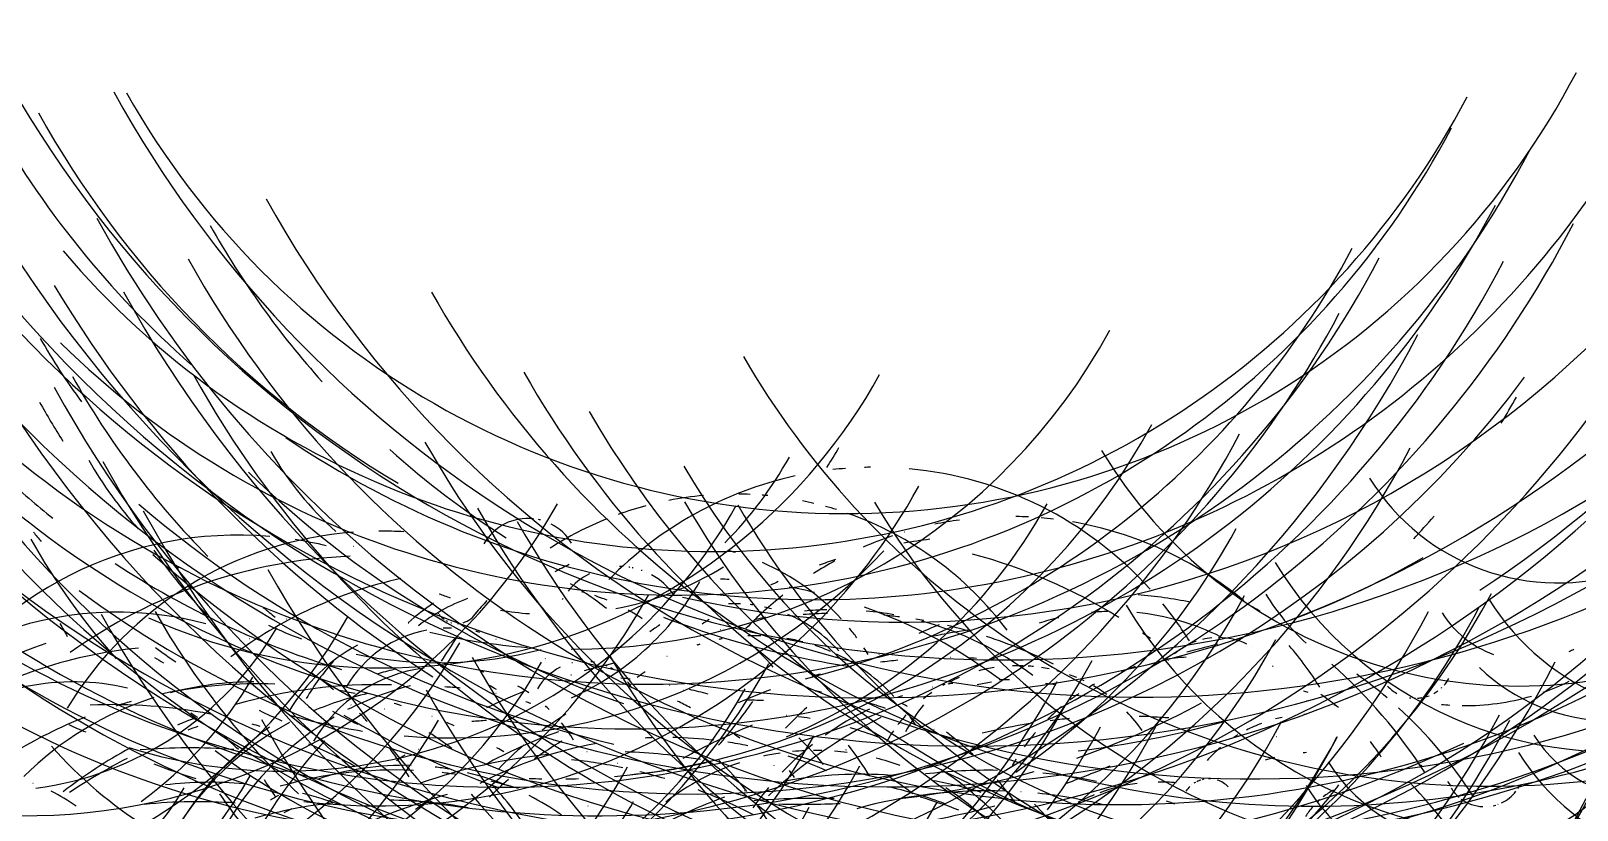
# Model space of a CAD drawing. Extents: x -1.31 to 1.29, y 0 to 2.6.
# Drawn here: x -0.444 to 0.711, y 2.013 to 2.595 of the extents above; entities that cross this region are included whole.
import ezdxf

# ---------------------------------------------------------------- set-up
doc = ezdxf.new("R2010")
doc.units = 0

msp = doc.modelspace()

# ---------------------------------------------------------------- linework, layer by layer
at = {"layer": 'drawinglayer'}
for centre, radius, start, end in [((0.2825, 2.9808), 0.8555, 208.8081, 333.2005), ((0.2597, 3.0065), 0.9456, 208.4643, 333.4556), ((0.1832, 2.9731), 0.8761, 219.9808, 333.1043), ((0.165, 2.8513), 0.6167, 209.3811, 332.2356), ((0.2078, 2.8924), 0.7388, 257.1084, 332.7), ((0.0657, 2.8437), 0.6374, 220.3819, 332.1335), ((0.3842, 2.9729), 0.8754, 208.9227, 323.3466), ((0.1421, 2.8771), 0.7068, 235.9663, 332.4869), ((0.1981, 2.9438), 0.9133, 208.4643, 333.2498), ((0.1421, 2.8771), 0.7068, 209.0373, 228.7087), ((0.2078, 2.8924), 0.7388, 209.0373, 239.2867), ((0.3558, 2.9535), 0.9671, 208.5789, 333.6807), ((0.0382, 2.8289), 0.6552, 225.4239, 332.1443), ((0.0167, 2.8513), 0.7441, 226.1687, 332.3957), ((0.1005, 2.9181), 0.9254, 216.4857, 333.1284), ((0.4695, 2.8811), 0.8447, 209.1519, 333.4681), ((0.1805, 2.8779), 0.837, 303.1743, 332.9724), ((0.1793, 2.9284), 0.984, 208.1779, 333.45), ((0.0035, 2.804), 0.7302, 231.3253, 332.328), ((-0.0192, 2.8288), 0.8199, 235.2215, 332.5818), ((0.3957, 2.8909), 0.9025, 208.8654, 295.6856), ((0.2658, 2.7739), 0.6607, 209.3811, 221.8705), ((0.0295, 2.8234), 0.8626, 223.8196, 332.804), ((0.4329, 2.8454), 0.9222, 208.8654, 333.659), ((-0.0259, 2.7355), 0.6447, 284.4385, 332.0003), ((-0.0918, 2.771), 0.7408, 227.9449, 332.1995), ((-0.047, 2.79), 0.7932, 230.0075, 332.4474), ((0.3676, 2.8118), 0.7946, 209.1519, 318.0046), ((0.3526, 2.8424), 0.9689, 208.5216, 333.6816), ((0.3362, 2.8598), 0.8879, 210.8135, 237.2933), ((0.1765, 2.7963), 0.8704, 208.5789, 333.0747), ((0.5144, 2.7737), 0.7576, 209.553, 305.0757), ((0.178, 2.7624), 0.8343, 210.6989, 332.9598), ((-0.1147, 2.7269), 0.7333, 236.1382, 332.1352), ((-0.1362, 2.7493), 0.8221, 208.1779, 332.3893), ((-0.039, 2.5905), 0.4571, 269.8281, 331.3736), ((-0.039, 2.5905), 0.4571, 209.4957, 216.5988), ((0.3582, 2.7606), 0.8956, 208.8081, 333.4532), ((0.3362, 2.8598), 0.8879, 271.2032, 326.3239), ((0.6463, 2.6764), 0.6454, 210.1832, 309.2647), ((0.1325, 2.6427), 0.6252, 209.2665, 224.7403), ((0.0524, 2.7977), 0.7725, 233.4453, 323.3376), ((-0.1815, 2.5443), 0.4249, 245.7639, 331.0188), ((0.3788, 2.7294), 0.803, 209.1519, 259.8298), ((0.5741, 2.7104), 0.7478, 209.6675, 306.2512), ((0.1132, 2.6257), 0.6308, 209.2092, 212.3027), ((0.5915, 2.6655), 0.7127, 209.8394, 287.8053), ((0.1132, 2.6257), 0.6308, 329.1292, 331.1804), ((0.3462, 2.6813), 0.8418, 208.98, 333.2598), ((-0.0513, 2.5425), 0.5061, 274.9274, 331.5091), ((-0.1789, 2.6335), 0.7227, 224.679, 331.9896), ((0.5112, 2.6626), 0.7595, 209.553, 302.0027), ((-0.0669, 2.6276), 0.7385, 208.5789, 332.2347), ((-0.0533, 2.4036), 0.2444, 210.1259, 228.2732), ((0.2658, 2.7739), 0.6607, 228.0595, 237.5317), ((-0.1396, 2.4241), 0.3009, 315.3783, 330.6969), ((-0.0533, 2.4036), 0.2444, 326.6082, 330.6712), ((0.6675, 2.4696), 0.3638, 211.0999, 291.7105), ((-0.1396, 2.4241), 0.3009, 209.8394, 221.8606), ((0.4203, 2.6678), 0.8915, 208.9227, 333.5398), ((0.2446, 2.8046), 0.7531, 225.7104, 250.9474), ((0.5594, 2.5699), 0.5963, 210.1832, 253.309), ((0.1868, 1.9917), 0.2775, 94.5837, 96.5527), ((0.1868, 1.9917), 0.2775, 90.6875, 91.642), ((0.1868, 1.9917), 0.2775, 42.2153, 84.759), ((-0.0259, 2.7355), 0.6447, 227.3146, 231.4858), ((-0.1847, 2.4778), 0.4615, 263.1245, 331.1309), ((0.1868, 1.9917), 0.2775, 102.4332, 135.7544), ((0.6969, 2.3483), 0.1655, 211.7875, 288.5617), ((-0.4489, 2.466), 0.4571, 230.6951, 330.6403), ((0.1805, 2.8779), 0.837, 229.4919, 256.9532), ((0.0818, 1.9946), 0.2546, 95.2139, 101.112), ((0.6405, 2.5877), 0.6883, 210.0113, 322.363), ((0.6454, 2.5669), 0.6489, 210.1259, 264.0643), ((0.0818, 1.9946), 0.2546, 87.3644, 89.3047), ((0.0818, 1.9946), 0.2546, 84.385, 85.3665), ((-0.0291, 2.4314), 0.3931, 292.4026, 331.1864), ((0.0818, 1.9946), 0.2546, 76.5355, 78.4704), ((0.6681, 2.5266), 0.5589, 210.4697, 281.7582), ((-0.2553, 2.4301), 0.3878, 252.6967, 330.7674), ((0.5746, 2.6268), 0.7872, 209.553, 322.5001), ((-0.0726, 2.1929), 0.0381, 83.7548, 149.7505), ((-0.0726, 2.1929), 0.0381, 75.7906, 77.7742), ((0.0818, 1.9946), 0.2546, 111.9443, 122.7526), ((0.0818, 1.9946), 0.2546, 105.0688, 109.964), ((0.0818, 1.9946), 0.2546, 72.5821, 74.5269), ((0.0818, 1.9946), 0.2546, 36.8868, 70.5808), ((0.2875, 1.9583), 0.2741, 97.9068, 101.8087), ((0.2875, 1.9583), 0.2741, 87.0779, 89.0482), ((0.2875, 1.9583), 0.2741, 83.1818, 85.1121), ((0.1325, 2.6427), 0.6252, 316.9252, 319.0067), ((-0.2893, 1.941), 0.2775, 85.0726, 148.6086), ((-0.0513, 2.5425), 0.5061, 219.4651, 220.4986), ((-0.1822, 1.9474), 0.2741, 94.2972, 148.8193), ((0.4834, 2.6113), 0.859, 209.1519, 333.5366), ((-0.1822, 1.9474), 0.2741, 86.4477, 90.3402), ((0.5713, 2.5999), 0.7502, 209.6675, 319.3817), ((-0.0726, 2.1929), 0.0381, 30.9853, 62.8305), ((0.2875, 1.9583), 0.2741, 108.6784, 113.5527), ((0.2875, 1.9583), 0.2741, 106.7055, 106.7304), ((0.0041, 2.4676), 0.5141, 304.0337, 331.6313), ((0.2875, 1.9583), 0.2741, 50.4086, 80.1847), ((0.0041, 2.4676), 0.5141, 209.3811, 221.6302), ((-0.0291, 2.4314), 0.3931, 214.7669, 223.9107), ((-0.2893, 1.941), 0.2775, 76.249, 81.1276), ((-0.0533, 2.4036), 0.2444, 232.2994, 232.3122), ((-0.1292, 2.5092), 0.4421, 265.359, 316.8406), ((0.0322, 2.0372), 0.1756, 82.2002, 82.2078), ((0.0322, 2.0372), 0.1756, 73.3269, 75.2721), ((0.2734, 1.8327), 0.3854, 96.8182, 99.7336), ((-0.1899, 1.8176), 0.3854, 92.2918, 125.6398), ((-0.0259, 2.7355), 0.6447, 236.5966, 253.2436), ((0.2439, 2.8775), 0.8998, 228.4606, 295.1665), ((-0.1396, 2.4241), 0.3009, 228.9189, 229.9206), ((-0.2893, 1.941), 0.2775, 67.4236, 67.4255), ((0.0322, 2.0372), 0.1756, 114.8664, 118.7976), ((0.0322, 2.0372), 0.1756, 109.8816, 109.8942), ((-0.0533, 2.4036), 0.2444, 280.9435, 301.2922), ((-0.0041, 2.1454), 0.0496, 92.9759, 92.9794), ((-0.0041, 2.1454), 0.0496, 87.9946, 89.9852), ((0.0322, 2.0372), 0.1756, 70.3212, 70.3475), ((0.0322, 2.0372), 0.1756, 42.5591, 66.3588), ((0.2875, 1.9583), 0.2741, 118.476, 122.3453), ((0.2734, 1.8327), 0.3854, 107.5325, 109.4645), ((0.1527, 1.8076), 0.4109, 58.2581, 74.9132), ((0.738, 2.3528), 0.296, 211.501, 280.8028), ((0.2658, 2.7739), 0.6607, 289.6525, 300.0133), ((0.3432, 2.5663), 0.8397, 208.98, 333.2483), ((-0.0966, 1.8649), 0.3289, 102.4332, 127.012), ((-0.0041, 2.1454), 0.0496, 116.929, 140.8525), ((-0.1237, 2.2859), 0.2065, 293.8923, 330.4255), ((-0.0041, 2.1454), 0.0496, 81.0046, 82.0101), ((-0.0041, 2.1454), 0.0496, 78.0252, 79.0194), ((-0.0041, 2.1454), 0.0496, 70.0611, 71.0439), ((-0.0041, 2.1454), 0.0496, 66.0504, 66.0587), ((-0.0041, 2.1454), 0.0496, 35.1106, 61.0732), ((0.0533, 1.8075), 0.3786, 86.2758, 87.2563), ((0.2734, 1.8327), 0.3854, 114.3507, 115.2964), ((-0.4245, 2.4202), 0.5061, 208.6935, 330.8442), ((-0.0203, 2.4334), 0.5486, 236.8257, 331.6997), ((0.1444, 2.4416), 0.5692, 238.3154, 332.0485), ((-0.0533, 2.4036), 0.2444, 249.4881, 251.5407), ((-0.1822, 1.9474), 0.2741, 52.1275, 58.9473), ((-0.0671, 2.0371), 0.1433, 74.9312, 75.8917), ((-0.0841, 2.005), 0.1792, 67.9984, 69.9371), ((-0.0671, 2.0371), 0.1433, 67.9984, 69.95), ((0.2875, 1.9583), 0.2741, 128.2163, 136.0087), ((0.0533, 1.8075), 0.3786, 76.5355, 79.4374), ((0.1193, 1.8636), 0.3436, 66.8783, 66.9098), ((0.3567, 1.8461), 0.3289, 78.4835, 85.3719), ((0.6278, 2.2664), 0.1752, 211.6729, 227.2275), ((-0.0223, 2.4898), 0.7038, 208.7508, 332.1983), ((-0.3794, 1.9064), 0.2546, 74.9312, 148.509), ((0.1444, 2.4416), 0.5692, 209.4957, 226.985), ((0.1047, 2.4478), 0.604, 228.8043, 332.0926), ((0.1325, 2.6427), 0.6252, 229.893, 230.9554), ((-0.0468, 2.0224), 0.1742, 123.518, 131.4599), ((-0.0671, 2.0371), 0.1433, 110.6265, 127.4956), ((-0.1255, 2.1692), 0.0167, 210.6989, 214.6944), ((-0.1255, 2.1692), 0.0167, 285.5845, 329.8253), ((0.0818, 1.9946), 0.2546, 136.5815, 139.4958), ((-0.0533, 2.4036), 0.2444, 260.6608, 265.7441), ((-0.0041, 2.1454), 0.0496, 148.8428, 149.8385), ((-0.0671, 2.0371), 0.1433, 56.0809, 61.0383), ((0.0814, 2.0629), 0.1044, 108.1609, 108.1628), ((0.0814, 2.0629), 0.1044, 100.2211, 100.2559), ((0.0814, 2.0629), 0.1044, 87.3071, 92.2772), ((0.0814, 2.0629), 0.1044, 82.3224, 83.3339), ((0.0814, 2.0629), 0.1044, 74.4155, 77.3673), ((0.1574, 1.9184), 0.2445, 91.547, 95.4787), ((0.0533, 1.8075), 0.3786, 52.9869, 70.6314), ((0.1574, 1.9184), 0.2445, 79.7441, 84.6446), ((0.3567, 1.8461), 0.3289, 104.9331, 104.9542), ((0.3648, 1.9823), 0.1792, 97.2186, 97.2193), ((0.3648, 1.9823), 0.1792, 91.3178, 95.2455), ((0.6802, 2.3511), 0.3574, 211.1572, 272.4965), ((0.3648, 1.9823), 0.1792, 63.4721, 84.3667), ((0.1868, 1.9917), 0.2775, 32.1886, 39.196), ((0.2734, 1.8327), 0.3854, 58.5446, 59.5476), ((0.6743, 2.2004), 0.0754, 212.074, 250.1861), ((0.8028, 2.2688), 0.1855, 211.9594, 284.9579), ((-0.5761, 2.368), 0.4249, 210.6416, 330.3004), ((-0.4717, 2.2719), 0.2444, 277.3912, 329.9101), ((0.1047, 2.4478), 0.604, 209.2665, 210.3177), ((-0.1396, 2.4241), 0.3009, 245.0763, 250.1616), ((-0.3023, 1.7478), 0.4109, 83.0999, 83.1245), ((-0.1319, 1.7685), 0.3854, 94.4212, 94.4691), ((-0.1255, 2.1692), 0.0167, 216.7149, 218.6719), ((-0.1255, 2.1692), 0.0167, 220.6683, 234.5982), ((-0.1319, 2.0606), 0.0884, 88.5676, 92.5131), ((-0.1255, 2.1692), 0.0167, 237.5706, 237.5877), ((-0.1255, 2.1692), 0.0167, 240.6073, 244.5675), ((-0.1255, 2.1692), 0.0167, 253.5561, 255.5489), ((-0.1255, 2.1692), 0.0167, 271.547, 275.5575), ((0.0814, 2.0629), 0.1044, 122.0283, 127.0077), ((0.2658, 2.7739), 0.6607, 248.9724, 261.5975), ((0.2734, 1.8327), 0.3854, 123.117, 124.039), ((0.1574, 1.9184), 0.2445, 102.3759, 104.3303), ((0.0814, 2.0629), 0.1044, 41.4705, 67.4139), ((0.1607, 1.8074), 0.3528, 91.547, 94.4764), ((0.0322, 2.0372), 0.1756, 36.6003, 39.5597), ((0.1607, 1.8074), 0.3528, 82.7807, 84.6917), ((0.1607, 1.8074), 0.3528, 79.8014, 80.7726), ((0.3567, 1.8461), 0.3289, 111.7724, 114.6708), ((0.1574, 1.9184), 0.2445, 52.9869, 74.7758), ((0.1607, 1.8074), 0.3528, 73.8999, 76.85), ((0.3648, 1.9823), 0.1792, 103.1207, 108.0461), ((-0.5082, 2.3559), 0.4421, 208.7508, 330.4824), ((-0.3023, 1.7478), 0.4109, 108.5065, 148.174), ((0.001, 2.4012), 0.5507, 228.6897, 331.7432), ((-0.3794, 1.9064), 0.2546, 67.1008, 67.139), ((-0.1319, 2.0606), 0.0884, 100.4851, 149.4862), ((0.5605, 2.5032), 0.8142, 209.4384, 333.5158), ((-0.039, 2.5905), 0.4571, 256.4782, 265.7385), ((0.0818, 1.9946), 0.2546, 144.431, 149.3633), ((-0.1319, 2.0606), 0.0884, 74.6447, 76.6128), ((-0.2893, 1.941), 0.2775, 45.9464, 45.9968), ((0.0975, 2.0028), 0.1405, 107.1887, 108.1753), ((0.0975, 2.0028), 0.1405, 100.2559, 101.245), ((-0.0966, 1.8649), 0.3289, 59.3046, 59.3468), ((0.1574, 1.9184), 0.2445, 110.2254, 110.2268), ((-0.0118, 2.0156), 0.1609, 40.4392, 51.3276), ((0.0975, 2.0028), 0.1405, 88.3957, 92.3293), ((0.0975, 2.0028), 0.1405, 75.4469, 80.4291), ((0.3567, 1.8461), 0.3289, 116.6158, 116.6425), ((0.3092, 1.7657), 0.3854, 97.9068, 101.8034), ((0.1607, 1.8074), 0.3528, 63.1283, 71.9412), ((0.1527, 1.8076), 0.4109, 54.3047, 55.2906), ((0.3092, 1.7657), 0.3854, 74.4405, 74.4728), ((0.2658, 2.7739), 0.6607, 283.4645, 285.5557), ((0.4431, 2.0924), 0.0496, 109.4806, 115.3612), ((0.4431, 2.0924), 0.0496, 95.5577, 103.5052), ((0.4431, 2.0924), 0.0496, 64.5034, 89.5921), ((-0.3291, 1.7923), 0.3436, 95.7296, 122.3415), ((-0.1292, 2.5092), 0.4421, 239.8051, 240.8211), ((-0.0513, 2.5425), 0.5061, 233.7318, 235.8269), ((-0.1373, 2.0203), 0.1318, 118.3614, 149.3416), ((-0.1396, 2.4241), 0.3009, 258.2544, 284.7911), ((0.5737, 2.5174), 0.7908, 209.553, 261.6243), ((-0.0251, 1.9039), 0.225, 98.7873, 98.8236), ((0.5964, 2.477), 0.7007, 209.8967, 318.3044), ((0.1607, 1.8074), 0.3528, 112.0589, 112.0592), ((0.1574, 1.9184), 0.2445, 121.0317, 121.0543), ((0.0975, 2.0028), 0.1405, 66.5087, 71.4921), ((0.0975, 2.0028), 0.1405, 42.6164, 64.533), ((0.0322, 2.0372), 0.1756, 31.6156, 33.5892), ((0.3567, 1.8461), 0.3289, 120.5039, 120.5387), ((0.2422, 1.743), 0.384, 89.8726, 89.8854), ((0.2422, 1.743), 0.384, 86.9633, 87.919), ((0.429, 1.9667), 0.1609, 93.495, 99.4252), ((0.4431, 2.0924), 0.0496, 124.2056, 131.082), ((0.3648, 1.9823), 0.1792, 59.4551, 59.4613), ((0.4431, 2.0924), 0.0496, 59.4607, 59.4613), ((0.2875, 1.9583), 0.2741, 32.3604, 40.4185), ((0.6743, 2.2004), 0.0754, 294.3507, 297.2762), ((-0.3423, 2.3717), 0.5141, 208.8081, 331.0192), ((-0.0252, 2.498), 0.8116, 208.407, 332.5449), ((-0.4045, 2.3172), 0.3931, 213.048, 330.5139), ((0.4803, 2.5002), 0.8609, 209.1519, 333.5374), ((-0.0291, 2.4314), 0.3931, 233.0442, 233.0684), ((-0.0841, 2.005), 0.1792, 138.3003, 149.2927), ((-0.3794, 1.9064), 0.2546, 50.5805, 55.3978), ((-0.1354, 2.007), 0.1132, 97.4485, 149.4028), ((-0.1123, 1.8655), 0.2597, 103.4072, 106.3504), ((-0.1354, 2.007), 0.1132, 89.5416, 90.5104), ((-0.1354, 2.007), 0.1132, 74.6447, 75.6301), ((-0.0697, 2.3534), 0.477, 266.6195, 331.3836), ((-0.03, 2.0832), 0.041, 116.8144, 149.8187), ((-0.0488, 1.6778), 0.4363, 88.8563, 88.9114), ((-0.03, 2.0832), 0.041, 102.8916, 103.8603), ((0.0953, 1.6743), 0.4603, 103.0061, 105.877), ((-0.03, 2.0832), 0.041, 79.9159, 83.9087), ((-0.03, 2.0832), 0.041, 70.9464, 70.9778), ((-0.03, 2.0832), 0.041, 65.9931, 67.9556), ((-0.03, 2.0832), 0.041, 57.9717, 61.9742), ((-0.03, 2.0832), 0.041, 52.9869, 53.9995), ((-0.03, 2.0832), 0.041, 46.0541, 50.0122), ((0.0975, 2.0028), 0.1405, 125.9817, 128.9551), ((0.2422, 1.743), 0.384, 104.4958, 105.4703), ((0.3567, 1.8461), 0.3289, 122.4471, 122.4867), ((0.2422, 1.743), 0.384, 95.7296, 97.6776), ((0.2935, 2.0078), 0.1132, 98.9954, 104.9136), ((0.2935, 2.0078), 0.1132, 88.0519, 92.0386), ((0.2935, 2.0078), 0.1132, 84.0985, 86.079), ((0.2935, 2.0078), 0.1132, 78.1398, 81.1039), ((0.2935, 2.0078), 0.1132, 73.155, 75.1227), ((0.1607, 1.8074), 0.3528, 61.117, 61.1229), ((0.2935, 2.0078), 0.1132, 67.139, 70.1291), ((0.3443, 2.3785), 0.5677, 271.2605, 332.3795), ((0.429, 1.9667), 0.1609, 107.3033, 111.2269), ((0.4431, 2.0924), 0.0496, 138.9112, 138.9306), ((0.4431, 2.0924), 0.0496, 34.022, 35.0596), ((0.2734, 1.8327), 0.3854, 32.7042, 48.6511), ((0.3567, 1.8461), 0.3289, 49.7211, 54.7277), ((0.7384, 2.2251), 0.1455, 226.5125, 268.6388), ((-0.2083, 2.3969), 0.604, 219.8662, 331.5505), ((-0.2557, 2.2967), 0.3957, 219.2932, 330.792), ((-0.4121, 1.9333), 0.1756, 76.7074, 126.4351), ((-0.5386, 2.263), 0.3009, 306.039, 329.9677), ((-0.2732, 1.7547), 0.3528, 88.1092, 101.7813), ((-0.2773, 1.8644), 0.2445, 90, 104.8131), ((-0.1852, 1.7228), 0.384, 88.3957, 105.9812), ((-0.2773, 1.8644), 0.2445, 78.1971, 78.2049), ((-0.2732, 1.7547), 0.3528, 78.3117, 80.2479), ((-0.1045, 1.8891), 0.224, 104.4385, 117.2976), ((-0.1444, 1.8805), 0.2248, 84.5569, 87.517), ((-0.3023, 1.7478), 0.4109, 59.8624, 60.7733), ((-0.1354, 2.007), 0.1132, 63.7439, 63.7585), ((-0.1354, 2.007), 0.1132, 55.8517, 60.7743), ((-0.0488, 1.6778), 0.4363, 83.0672, 83.99), ((-0.03, 2.0832), 0.041, 31.0426, 39.0466), ((-0.0488, 1.6778), 0.4363, 79.1237, 79.1711), ((-0.1822, 1.9474), 0.2741, 34.4418, 34.4804), ((-0.0488, 1.6778), 0.4363, 75.275, 77.177), ((0.2422, 1.743), 0.384, 110.34, 114.2273), ((0.2795, 1.8857), 0.2248, 102.7999, 102.8343), ((0.2935, 2.0078), 0.1132, 118.7625, 119.7137), ((0.2795, 1.8857), 0.2248, 98.8808, 99.8507), ((0.2935, 2.0078), 0.1132, 112.8037, 116.7579), ((0.3289, 1.7948), 0.3187, 99.9695, 101.9191), ((0.2795, 1.8857), 0.2248, 88.0519, 90.0036), ((0.2795, 1.8857), 0.2248, 79.1711, 81.1163), ((0.2935, 2.0078), 0.1132, 64.1023, 65.1269), ((0.429, 1.9667), 0.1609, 119.1063, 121.0225), ((0.2935, 2.0078), 0.1132, 54.0755, 60.1161), ((0.5905, 2.1253), 0.0286, 215.1106, 215.1361), ((0.5905, 2.1253), 0.0286, 223.3612, 240.8007), ((0.5905, 2.1253), 0.0286, 312.6281, 313.606), ((0.5905, 2.1253), 0.0286, 318.5295, 331.1141), ((0.6278, 2.2664), 0.1752, 289.366, 296.2999), ((-0.1293, 2.3433), 0.523, 215.1679, 331.427), ((-0.2773, 1.8644), 0.2445, 107.819, 134.6748), ((-0.3826, 1.7133), 0.3786, 78.9419, 92.5669), ((-0.2732, 1.7547), 0.3528, 105.7563, 107.6808), ((-0.1444, 1.8805), 0.2248, 102.3186, 113.2054), ((-0.3794, 1.9064), 0.2546, 46.6372, 46.6844), ((-0.2732, 1.7547), 0.3528, 72.4675, 73.4214), ((0.0953, 1.6743), 0.4603, 111.7151, 115.5947), ((-0.1444, 1.8805), 0.2248, 77.6659, 77.6814), ((-0.1444, 1.8805), 0.2248, 70.8059, 71.7602), ((-0.1354, 2.007), 0.1132, 45.9395, 47.9117), ((-0.0997, 1.8076), 0.3187, 62.2115, 64.1762), ((-0.1797, 2.2825), 0.3333, 318.4722, 325.6234), ((0.0854, 1.6969), 0.3984, 87.4217, 89.3234), ((0.0997, 1.8185), 0.2867, 80.5462, 81.5061), ((0.0997, 1.8185), 0.2867, 70.6913, 73.6335), ((0.2795, 1.8857), 0.2248, 108.7357, 109.6733), ((0.0882, 1.8713), 0.2512, 60.7219, 61.7064), ((0.3648, 1.9823), 0.1792, 142.311, 150.0953), ((0.2935, 2.0078), 0.1132, 124.6639, 128.5704), ((0.429, 1.9667), 0.1609, 123.9764, 126.8855), ((0.1325, 2.6427), 0.6252, 289.1368, 298.4889), ((0.4766, 2.0042), 0.1024, 70.7486, 72.7431), ((0.3092, 1.7657), 0.3854, 58.6592, 58.6677), ((0.429, 1.9667), 0.1609, 50.5232, 55.5974), ((0.4766, 2.0042), 0.1024, 56.5966, 58.6526), ((0.5905, 2.1253), 0.0286, 261.0619, 263.0926), ((0.5905, 2.1253), 0.0286, 268.1092, 270.1206), ((0.5905, 2.1253), 0.0286, 273.1513, 280.1055), ((0.5905, 2.1253), 0.0286, 282.0894, 291.0161), ((0.5905, 2.1253), 0.0286, 298.9344, 305.7801), ((0.6278, 2.2664), 0.1752, 264.1558, 266.2079), ((0.6278, 2.2664), 0.1752, 269.2552, 286.3405), ((-0.541, 2.3077), 0.4615, 208.6362, 330.485), ((-0.2228, 2.4154), 0.7065, 233.8464, 331.8598), ((0.063, 2.3952), 0.6671, 209.0373, 332.2249), ((-0.2732, 1.7547), 0.3528, 111.6578, 121.5019), ((-0.1852, 1.7228), 0.384, 110.913, 112.8518), ((-0.4121, 1.9333), 0.1756, 58.0863, 60.0333), ((-0.1045, 1.8891), 0.224, 120.2522, 149.1172), ((-0.0513, 2.5425), 0.5061, 243.9877, 246.0952), ((-0.1292, 2.5092), 0.4421, 254.0718, 261.3014), ((-0.0291, 2.4314), 0.3931, 241.1802, 244.2937), ((0.1132, 2.6257), 0.6308, 239.1749, 250.6323), ((-0.3794, 1.9064), 0.2546, 42.7883, 44.6917), ((-0.2773, 1.8644), 0.2445, 66.4384, 66.4514), ((-0.2732, 1.7547), 0.3528, 68.5502, 68.5714), ((-0.1237, 2.2859), 0.2065, 272.5783, 275.6306), ((-0.1444, 1.8805), 0.2248, 68.8006, 68.8084), ((0.0882, 1.8713), 0.2512, 121.7992, 126.7147), ((0.3289, 1.7948), 0.3187, 115.6112, 134.0531), ((0.3567, 1.8461), 0.3289, 132.1697, 136.0389), ((0.0959, 1.8288), 0.2563, 84.432, 84.4423), ((0.0959, 1.8288), 0.2563, 80.4889, 82.4621), ((0.2795, 1.8857), 0.2248, 115.5539, 125.3515), ((0.2935, 2.0078), 0.1132, 137.4409, 142.3224), ((0.0975, 2.0028), 0.1405, 31.6156, 34.6141), ((0.429, 1.9667), 0.1609, 129.8206, 134.689), ((0.3717, 1.647), 0.4363, 95.2139, 97.1298), ((0.2446, 2.8046), 0.7531, 277.162, 285.5718), ((0.2935, 2.0078), 0.1132, 34.9388, 44.0245), ((0.3717, 1.647), 0.4363, 85.4736, 88.3784), ((0.004, 2.4244), 0.7416, 305.5234, 332.3662), ((0.5123, 1.9802), 0.1044, 101.7456, 104.6844), ((0.5123, 1.9802), 0.1044, 91.8335, 92.819), ((0.3567, 1.8461), 0.3289, 32.7042, 47.7422), ((-0.1446, 2.4251), 0.7653, 218.4911, 332.1884), ((-0.3395, 2.3333), 0.5486, 225.7677, 331.1364), ((0.004, 2.4244), 0.7416, 208.6935, 287.829), ((-0.2553, 2.4301), 0.3878, 245.592, 247.6222), ((-0.1444, 1.8805), 0.2248, 118.1895, 149.041), ((-0.1123, 1.8655), 0.2597, 126.1536, 147.9954), ((-0.1451, 1.6201), 0.4877, 110.913, 111.8645), ((-0.4121, 1.9333), 0.1756, 45.4239, 50.2654), ((-0.3826, 1.7133), 0.3786, 73.0977, 74.0528), ((-0.0127, 2.3492), 0.5711, 254.3583, 331.7856), ((-0.2773, 1.8644), 0.2445, 52.7577, 57.6291), ((-0.2732, 1.7547), 0.3528, 65.6493, 66.6028), ((0.0854, 1.6969), 0.3984, 109.8243, 118.5848), ((-0.1354, 2.007), 0.1132, 31.0999, 39.0099), ((0.2799, 1.6253), 0.4877, 112.2881, 119.0289), ((-0.0997, 1.8076), 0.3187, 54.4193, 55.3559), ((0.0959, 1.8288), 0.2563, 68.686, 73.5903), ((0.2935, 2.0078), 0.1132, 145.2904, 150.1716), ((0.0997, 1.8185), 0.2867, 62.7845, 62.7891), ((0.0882, 1.8713), 0.2512, 46.8563, 52.7976), ((0.3717, 1.647), 0.4363, 99.11, 103.9185), ((0.429, 1.9667), 0.1609, 139.5608, 144.4264), ((-0.0946, 2.3199), 0.512, 323.2278, 331.4527), ((0.5123, 1.9802), 0.1044, 121.3981, 123.3308), ((0.5123, 1.9802), 0.1044, 110.6265, 117.4593), ((0.3717, 1.647), 0.4363, 74.7007, 74.702), ((0.7665, 2.1242), 0.1034, 212.1313, 269.7514), ((-0.1797, 2.2825), 0.3333, 221.6997, 254.0507), ((-0.1852, 1.7228), 0.384, 118.7625, 127.6316), ((-0.3245, 1.5993), 0.4603, 85.9893, 94.7032), ((0.0041, 2.4676), 0.5141, 232.8723, 262.7829), ((0.0533, 1.8075), 0.3786, 137.1544, 148.9345), ((-0.3826, 1.7133), 0.3786, 69.1987, 69.2016), ((-0.3826, 1.7133), 0.3786, 61.4667, 67.2587), ((-0.3794, 1.9064), 0.2546, 31.0999, 36.9126), ((-0.0291, 2.4314), 0.3931, 251.4362, 251.452), ((0.031, 1.7662), 0.3012, 99.9695, 117.5974), ((-0.2732, 1.7547), 0.3528, 58.8311, 59.7897), ((0.0882, 1.8713), 0.2512, 130.68, 136.5628), ((0.0997, 1.8185), 0.2867, 120.8251, 125.6902), ((-0.0144, 1.6409), 0.416, 91.8989, 91.9481), ((-0.0144, 1.6409), 0.416, 80.2024, 88.0005), ((0.031, 1.7662), 0.3012, 92.0626, 93.0533), ((0.031, 1.7662), 0.3012, 83.2391, 89.1276), ((0.031, 1.7662), 0.3012, 78.369, 81.2739), ((0.2795, 1.8857), 0.2248, 128.3309, 136.1139), ((0.1425, 1.8757), 0.182, 92.521, 95.4474), ((-0.0251, 1.9039), 0.225, 39.5797, 46.4906), ((0.1425, 1.8757), 0.182, 88.5676, 90.5059), ((0.1425, 1.8757), 0.182, 82.6088, 85.5607), ((-0.0488, 1.6778), 0.4363, 60.616, 60.6646), ((-0.0966, 1.8649), 0.3289, 31.8448, 36.7389), ((0.0959, 1.8288), 0.2563, 62.7272, 62.7277), ((0.0297, 2.3362), 0.5695, 302.1429, 331.8532), ((0.5123, 1.9802), 0.1044, 130.1643, 137.9534), ((0.5184, 1.9159), 0.1405, 93.8388, 94.8126), ((0.429, 1.9667), 0.1609, 32.3032, 37.3943), ((0.8199, 2.1515), 0.1798, 212.0167, 288.0005), ((-0.4515, 2.2984), 0.5192, 208.5789, 330.8376), ((-0.3072, 2.3114), 0.5507, 212.7615, 331.2013), ((-0.1451, 1.6201), 0.4877, 117.7312, 123.5972), ((-0.1847, 2.4778), 0.4615, 248.7433, 252.8786), ((-0.4121, 1.9333), 0.1756, 41.4921, 41.5278), ((-0.1652, 1.8416), 0.205, 88.453, 108.2067), ((0.0953, 1.6743), 0.4603, 124.3775, 125.3237), ((-0.0144, 1.6409), 0.416, 95.8442, 109.4539), ((-0.1652, 1.8416), 0.205, 80.5462, 83.4941), ((-0.2773, 1.8644), 0.2445, 47.8509, 47.8876), ((-0.0809, 1.6713), 0.3817, 78.0252, 83.8578), ((0.0232, 1.6364), 0.4125, 93.9805, 94.0107), ((-0.0291, 2.4314), 0.3931, 274.9847, 283.2212), ((0.1425, 1.8757), 0.182, 108.2774, 128.001), ((-0.1123, 1.8655), 0.2597, 38.4911, 45.3681), ((0.1425, 1.8757), 0.182, 98.4225, 102.36), ((-0.0997, 1.8076), 0.3187, 48.4902, 48.5179), ((0.031, 1.7662), 0.3012, 66.566, 72.4324), ((0.1425, 1.8757), 0.182, 69.7173, 75.6575), ((0.429, 1.9667), 0.1609, 148.3271, 150.2627), ((0.1132, 2.6257), 0.6308, 290.1108, 293.2679), ((0.5184, 1.9159), 0.1405, 103.6937, 106.639), ((0.6365, 2.1182), 0.1308, 211.7875, 268.2704), ((0.5876, 2.0121), 0.0351, 77.0512, 81.1043), ((-0.6162, 2.232), 0.3878, 211.6729, 330.1045), ((0.0501, 2.3866), 0.7627, 208.6935, 332.5127), ((-0.4924, 1.8988), 0.1433, 69.5238, 69.5454), ((-0.3096, 1.7472), 0.2867, 85.0153, 96.7748), ((-0.4121, 1.9333), 0.1756, 30.7562, 35.6501), ((-0.1716, 1.7331), 0.31, 87.479, 106.0994), ((-0.1716, 1.7331), 0.31, 81.5775, 83.5135), ((-0.1652, 1.8416), 0.205, 67.7692, 76.5936), ((0.0854, 1.6969), 0.3984, 120.5373, 120.5387), ((0.0997, 1.8185), 0.2867, 130.6227, 134.5333), ((-0.1716, 1.7331), 0.31, 72.754, 76.6574), ((-0.0513, 2.5425), 0.5061, 267.7082, 268.7769), ((-0.0513, 2.5425), 0.5061, 270.8021, 271.8752), ((-0.0809, 1.6713), 0.3817, 73.155, 76.0485), ((0.1758, 1.7321), 0.3078, 85.7028, 100.4211), ((-0.1899, 1.8176), 0.3854, 34.7669, 35.7251), ((-0.0488, 1.6778), 0.4363, 52.815, 55.7372), ((0.1325, 2.6427), 0.6252, 276.7036, 286.0788), ((0.2714, 1.6461), 0.3968, 89.026, 96.7988), ((0.1758, 1.7321), 0.3078, 72.9259, 79.8168), ((0.0959, 1.8288), 0.2563, 35.9701, 56.7921), ((0.0882, 1.8713), 0.2512, 35.9128, 40.8892), ((0.2714, 1.6461), 0.3968, 87.0465, 87.0779), ((0.2714, 1.6461), 0.3968, 78.2544, 84.1154), ((0.3993, 1.9046), 0.1295, 97.3912, 110.1851), ((0.3993, 1.9046), 0.1295, 84.4996, 90.4301), ((0.4362, 2.016), 0.0205, 119.3354, 123.269), ((0.4362, 2.016), 0.0205, 107.4752, 116.3704), ((0.4362, 2.016), 0.0205, 100.5424, 104.4978), ((0.4362, 2.016), 0.0205, 86.5623, 90.5653), ((0.4362, 2.016), 0.0205, 79.5535, 79.5722), ((0.4362, 2.016), 0.0205, 45.1374, 72.5159), ((0.5876, 2.0121), 0.0351, 32.2459, 39.4377), ((0.6365, 2.1182), 0.1308, 297.2728, 319.8331), ((-0.5041, 2.3648), 0.7307, 207.8341, 331.4388), ((-0.0168, 2.4024), 0.8276, 208.3497, 332.6114), ((-0.043, 2.3316), 0.6372, 208.9227, 241.7823), ((-0.4924, 1.8988), 0.1433, 54.8777, 63.6443), ((-0.5076, 2.1338), 0.2065, 297.7312, 329.7213), ((0.1023, 2.3061), 0.4931, 214.7096, 222.9547), ((-0.1652, 1.8416), 0.205, 117.1582, 119.1237), ((-0.3096, 1.7472), 0.2867, 80.0824, 80.0878), ((-0.3096, 1.7472), 0.2867, 70.3475, 76.1669), ((0.0406, 1.441), 0.6091, 106.5585, 112.3048), ((0.4207, 2.4742), 0.6989, 219.9808, 267.3949), ((-0.2773, 1.8644), 0.2445, 31.2145, 42.9638), ((-0.1652, 1.8416), 0.205, 54.935, 62.8087), ((0.1758, 1.7321), 0.3078, 109.2514, 118.0379), ((-0.0809, 1.6713), 0.3817, 62.3834, 69.2148), ((0.1758, 1.7321), 0.3078, 106.296, 106.3293), ((0.2795, 1.8857), 0.2248, 140.0765, 144.9163), ((0.1418, 1.4189), 0.603, 88.6249, 94.3438), ((0.271, 1.6636), 0.364, 88.0519, 105.586), ((0.1165, 1.6836), 0.3561, 69.8319, 76.7011), ((0.0406, 1.441), 0.6091, 69.9465, 72.7862), ((0.1425, 1.8757), 0.182, 31.8448, 57.7812), ((0.271, 1.6636), 0.364, 86.0605, 86.1039), ((0.271, 1.6636), 0.364, 76.249, 84.1021), ((0.3993, 1.9046), 0.1295, 112.1735, 118.0466), ((0.4362, 2.016), 0.0205, 148.7495, 148.7855), ((0.4362, 2.016), 0.0205, 134.1178, 146.796), ((0.4362, 2.016), 0.0205, 128.1855, 128.2163), ((0.1556, 2.3198), 0.4749, 317.6128, 322.6949), ((0.6466, 2.1167), 0.162, 211.7302, 274.3596), ((0.5542, 1.9807), 0.0535, 117.6739, 127.4626), ((0.5542, 1.9807), 0.0535, 107.8354, 107.8763), ((0.3092, 1.7657), 0.3854, 32.7615, 43.7672), ((0.6422, 2.0452), 0.0295, 212.1313, 229.6899), ((0.6422, 2.0452), 0.0295, 295.1528, 322.4883), ((0.6422, 2.0452), 0.0295, 327.3531, 331.2036), ((0.6466, 2.1167), 0.162, 292.4026, 327.7313), ((-0.199, 2.2565), 0.4931, 236.4247, 331.2074), ((-0.3192, 1.621), 0.3984, 85.9893, 95.7171), ((-0.1716, 1.7331), 0.31, 112.998, 113.0329), ((-0.1802, 1.6712), 0.3494, 96.2452, 106.0315), ((-0.0809, 1.6713), 0.3817, 116.1269, 117.1167), ((-0.3192, 1.621), 0.3984, 80.1164, 80.1451), ((-0.1802, 1.6712), 0.3494, 79.6295, 89.3668), ((0.0854, 1.6969), 0.3984, 125.4661, 127.3754), ((-0.2506, 2.165), 0.2952, 304.8358, 330.479), ((0.2422, 1.743), 0.384, 134.6499, 134.6907), ((-0.1123, 1.8655), 0.2597, 31.5583, 35.5245), ((0.1325, 2.6427), 0.6252, 268.3957, 272.5761), ((0.1132, 2.6257), 0.6308, 270.4011, 284.9777), ((0.031, 1.7662), 0.3012, 57.6723, 57.6852), ((0.0997, 1.8185), 0.2867, 39.0068, 43.9893), ((0.2714, 1.6461), 0.3968, 69.4308, 70.396), ((0.5542, 1.9807), 0.0535, 139.1598, 148.8644), ((0.5542, 1.9807), 0.0535, 131.3676, 133.316), ((0.6422, 2.0452), 0.0295, 233.7891, 267.2987), ((0.6422, 2.0452), 0.0295, 278.2975, 278.3079), ((0.6422, 2.0452), 0.0295, 282.2613, 286.2439), ((0.6422, 2.0452), 0.0295, 289.2514, 290.201)]:
    msp.add_arc(centre, radius, start, end, dxfattribs=at)

doc.saveas('drawing.dxf')
